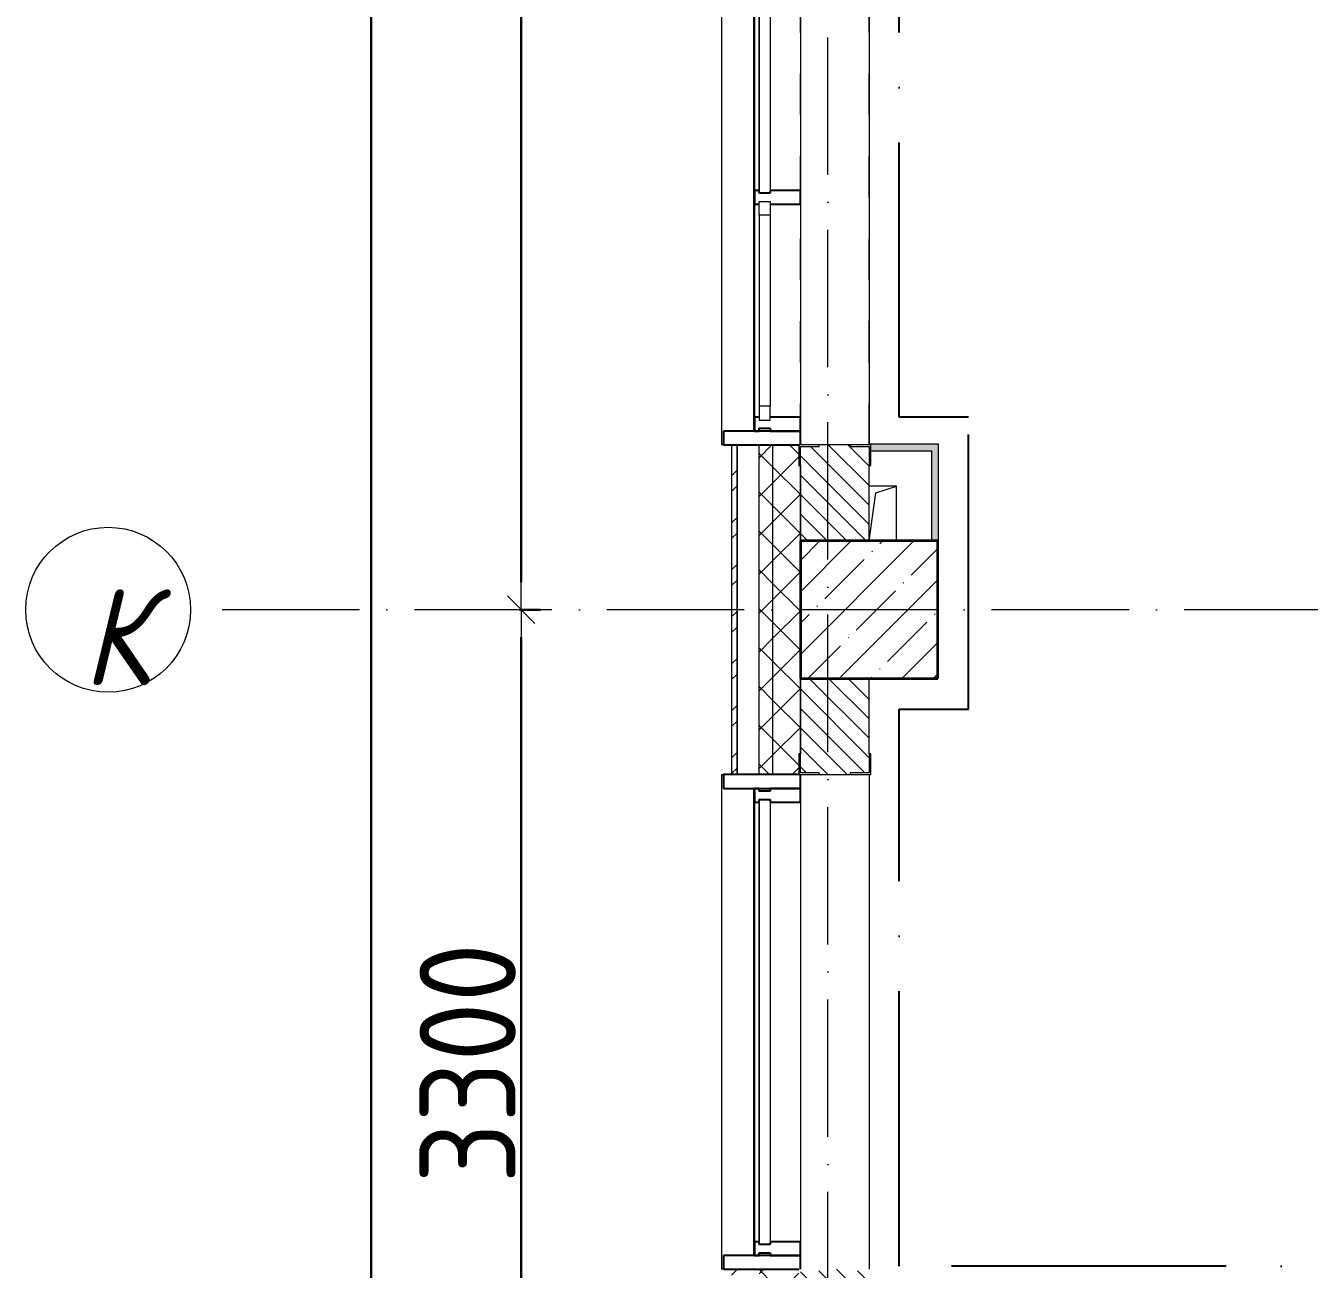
# Model space of a CAD drawing. Header units: millimetres. Extents: x -213536 to 1564669, y -45299 to 942238.
# Drawn here: x -213536 to -208865, y 200827 to 205352 of the extents above; entities that cross this region are included whole.
import ezdxf

# ---------------------------------------------------------------- set-up
doc = ezdxf.new("R2010")
doc.units = ezdxf.units.MM
for name, pattern in [('02 Штрихпунктирная _10 мм_', [1400, 1000, -200, 0, -200]), ('50_200_ШТРИХ_1Т_ш5_п1_п1_', [700, 500, -100, 0, -100]), ('Штрих короткий', [300, 150, -150])]:
    doc.linetypes.add(name, pattern=pattern)
for name, color, linetype, lineweight in [('0-1', 7, 'Continuous', 5), ('0-2', 7, 'Continuous', 9), ('Импосты витража', 7, 'Continuous', 9), ('Импосты витража-1', 7, 'Continuous', 25), ('Каркас_Импост', 7, 'Continuous', 13), ('Каркас_Импост-1', 7, 'Continuous', 9), ('Несущие колонны', 7, 'Continuous', 9), ('Несущие колонны-1', 7, 'Continuous', 35), ('Обобщенные модели', 7, 'Continuous', 9), ('Общие ребра', 7, 'Continuous', 9), ('Окна', 7, 'Continuous', 9), ('Оси', 7, 'Continuous', 9), ('Оси-1', 7, 'Continuous', 20), ('Оси-2', 7, '50_200_ШТРИХ_1Т_ш5_п1_п1_', 9), ('Остекление-1', 7, 'Continuous', 9), ('Перемычка-1', 7, 'Штрих короткий', 9), ('Размеры', 7, 'Continuous', 15), ('Стены', 7, 'Continuous', 9), ('Стены-1', 7, 'Continuous', 13), ('Штриховка разреза-1', 7, 'Continuous', 9)]:
    doc.layers.add(name, color=color, linetype=linetype, lineweight=lineweight)
doc.layers.add('СТ-2_1', color=1, linetype='02 Штрихпунктирная _10 мм_', lineweight=90, true_color=0xff0000)
doc.layers.add('Штриховка разреза-4', color=1, linetype='Continuous', lineweight=9, true_color=0xff0000)
doc.layers.get('0-2').off()
doc.styles.add('ISOCPEUR_I_1', font='isocpeui.ttf', dxfattribs={"width": 0.85, "height": 2.5})
doc.styles.add('СПДС', font='isocpeur.ttf', dxfattribs={"width": 0.9})
doc.dimstyles.new('Размера А3', dxfattribs={"dimtxt": 200, "dimasz": 100, "dimexe": 70, "dimexo": 100, "dimgap": 20, "dimtad": 1, "dimdec": 0, "dimrnd": 10, "dimzin": 0, "dimdsep": 46, "dimtxsty": 'СПДС', "dimblk": 'ARROWHEAD_6', "dimcen": 1, "dimclrd": 256, "dimclre": 256, "dimclrt": 256, "dimazin": 0, "dimtfac": 1, "dimtdec": 0, "dimtmove": 2, "dimatfit": 3, "dimfxl": 1, "dimtolj": 1, "dimtzin": 0, "dimarcsym": 0})
pattern_1 = [(45, (0, 0), (-70.71068, 70.71068), []), (135, (0, 0), (-70.71068, -70.71068), [])]
pattern_2 = [(135, (0, 0), (-35.35534, -35.35534), [])]

# ---------------------------------------------------------------- blocks, each defined once
blk = doc.blocks.new('BSC_Колонна _Прямоугольная - 500х500-V44-АИ2_02_План отделки стен 2-го этажа _Часть 2_')
at = {"layer": 'Несущие колонны'}
h = blk.add_hatch(dxfattribs=at)
h.set_pattern_fill('FP_52', color=256, style=0, pattern_type=2)
h.set_pattern_definition([(45, (-150, -19300), (-114.0493, 114.0493), []), (45, (-35.95, -19300), (-114.0493, 114.0493), [201.612, -40.322, 3.353, -36.97])])
h.paths.add_polyline_path([(-250, -250), (250, -250), (250, 250), (-250, 250)], flags=0)
at = {"layer": 'Несущие колонны-1'}
for p, q in [((250, 250), (-250, 250)), ((-250, 250), (-250, -250)), ((250, -250), (250, 250)), ((-250, -250), (250, -250))]:
    blk.add_line(p, q, dxfattribs=at)
blk = doc.blocks.new('Проем_Дверь_Прямоугольный - 1800х2700h_оконные проемы-25805030-АИ2_02_План отделки стен 2-го этажа _Часть 2_')
at = {"layer": 'Перемычка-1'}
for p, q in [((900, 125), (-900, 125)), ((900, -125), (-900, -125))]:
    blk.add_line(p, q, dxfattribs=at)
blk = doc.blocks.new('PNS_Панель прямоугольная2 - Нр_Стекло - 40мм-26243474-АИ2_02_План отделки стен 2-го этажа _Часть 2_')
at = {"layer": 'Каркас_Импост'}
for p, q in [((-397.5, 0), (-397.5, 40)), ((-397.5, 40), (-347.5, 40)), ((-347.5, 40), (-347.5, 0)), ((397.5, 40), (347.5, 40)), ((347.5, 40), (347.5, 0)), ((397.5, 0), (397.5, 40)), ((-347.5, 0), (-397.5, 0)), ((347.5, 0), (397.5, 0))]:
    blk.add_line(p, q, dxfattribs=at)
at = {"layer": 'Каркас_Импост-1'}
for p, q in [((-347.5, 40), (347.5, 40)), ((-347.5, 0), (347.5, 0))]:
    blk.add_line(p, q, dxfattribs=at)
blk = doc.blocks.new('Прямоугольный импост - Импост структурный с накладкой - 150мм-25647633-АИ2_02_План отделки стен 2-го этажа _Часть 2_')
at = {"layer": 'Импосты витража-1'}
for p, q in [((-25, 0), (-25, 17)), ((-25, 17), (25, 17)), ((-15, 0), (-25, 0)), ((-15, -40), (-15, 0)), ((25, 17), (25, 0)), ((-25, -150), (-25, -40)), ((-25, -40), (-15, -40)), ((25, -40), (25, -150)), ((25, -150), (-25, -150))]:
    blk.add_line(p, q, dxfattribs=at)
blk = doc.blocks.new('Прямоугольный импост - Импост структурный с накладкой - 150мм-25647642-АИ2_02_План отделки стен 2-го этажа _Часть 2_')
at = {"layer": 'Импосты витража'}
for p, q in [((42475, -100), (43250, -100)), ((42475, -267), (43250, -267))]:
    blk.add_line(p, q, dxfattribs=at)
blk = doc.blocks.new('Прямоугольный импост - Импост структурный с накладкой - 150мм-V150-АИ2_02_План отделки стен 2-го этажа _Часть 2_')
at = {"layer": 'Импосты витража-1'}
for p, q in [((-25, 0), (-25, 17)), ((-25, 17), (25, 17)), ((25, 0), (15, 0)), ((15, 0), (15, -40)), ((25, 17), (25, 0)), ((-25, -150), (-25, -40)), ((15, -40), (25, -40)), ((25, -40), (25, -150)), ((25, -150), (-25, -150))]:
    blk.add_line(p, q, dxfattribs=at)
blk = doc.blocks.new('PNS_Панель прямоугольная1 - Нр_Стекло - 40мм-25259299-АИ2_02_План отделки стен 2-го этажа _Часть 2_')
at = {"layer": 'Остекление-1'}
for p, q in [((-387.5, 40), (387.5, 40)), ((-397.5, 0), (397.5, 0)), ((387.5, 0), (-387.5, 0))]:
    blk.add_line(p, q, dxfattribs=at)
blk = doc.blocks.new('Прямоугольный импост - Откос НВФ_50х280 мм-25993834-АИ2_02_План отделки стен 2-го этажа _Часть 2_')
at = {"layer": 'Импосты витража-1'}
for p, q in [((-50, 130), (0, 130)), ((-50, -150), (-50, 130)), ((0, 130), (0, -144)), ((0, -150), (-50, -150))]:
    blk.add_line(p, q, dxfattribs=at)
blk = doc.blocks.new('PNS_Панель прямоугольная1 - Нр_Стекло - 40мм-25293744-АИ2_02_План отделки стен 2-го этажа _Часть 2_')
at = {"layer": 'Остекление-1'}
for p, q in [((-800, 40), (800, 40)), ((-810, 0), (810, 0)), ((800, 0), (-800, 0))]:
    blk.add_line(p, q, dxfattribs=at)
blk = doc.blocks.new('Прямоугольный импост - Импост структурный с накладкой - 150мм-25651488-АИ2_02_План отделки стен 2-го этажа _Часть 2_')
at = {"layer": 'Импосты витража'}
for p, q in [((44650, -100), (46250, -100)), ((44650, -267), (46250, -267))]:
    blk.add_line(p, q, dxfattribs=at)
blk = doc.blocks.new('Прямоугольный импост - Импост структурный с накладкой - 150мм-25651501-АИ2_02_План отделки стен 2-го этажа _Часть 2_')
at = {"layer": 'Импосты витража-1'}
for p, q in [((-25, 0), (-25, 17)), ((-25, 17), (25, 17)), ((-15, 0), (-25, 0)), ((-15, -40), (-15, 0)), ((25, 0), (15, 0)), ((15, 0), (15, -40)), ((25, 17), (25, 0)), ((-25, -150), (-25, -40)), ((-25, -40), (-15, -40)), ((15, -40), (25, -40)), ((25, -40), (25, -150)), ((25, -150), (-25, -150))]:
    blk.add_line(p, q, dxfattribs=at)
blk = doc.blocks.new('Прямоугольный импост - Откос НВФ_50х280 мм-25995271-АИ2_02_План отделки стен 2-го этажа _Часть 2_')
at = {"layer": 'Импосты витража-1'}
for p, q in [((-50, 130), (0, 130)), ((-50, -150), (-50, 130)), ((0, 130), (0, -144)), ((0, -150), (-50, -150))]:
    blk.add_line(p, q, dxfattribs=at)
blk = doc.blocks.new('Прямоугольный импост - Откос НВФ_50х280 мм-25995273-АИ2_02_План отделки стен 2-го этажа _Часть 2_')
at = {"layer": 'Импосты витража-1'}
for p, q in [((0, 130), (-50, 130)), ((-50, 130), (-50, -150)), ((0, -144), (0, 130)), ((-50, -150), (0, -150))]:
    blk.add_line(p, q, dxfattribs=at)
blk = doc.blocks.new('Фахверк_СКБ_Уголок - 250_2700-27497298-АИ2_02_План отделки стен 2-го этажа _Часть 2_')
at = {"layer": 'Обобщенные модели'}
for p, q in [((200, 181), (125, 181)), ((125, 181), (125, 106)), ((131, 106), (131, 175)), ((131, 175), (200, 175)), ((200, 175), (200, 181)), ((125, 106), (131, 106)), ((131, -6), (125, -6)), ((125, -6), (125, -81)), ((131, -75), (131, -6)), ((125, -81), (200, -81)), ((200, -75), (131, -75)), ((200, -81), (200, -75))]:
    blk.add_line(p, q, dxfattribs=at)
blk = doc.blocks.new('AR_Отверстие прямоугольное _в плите_ - AR_Отверстие прямоугольное _в плите_-V201-АИ2_02_План отделки стен 2-го этажа _Часть 2_')
at = {"layer": 'Обобщенные модели'}
for p, q in [((50, 100), (-50, 100)), ((-25, 75), (50, 100)), ((50, -100), (50, 100)), ((-50, -100), (-25, 75))]:
    blk.add_line(p, q, dxfattribs=at)
blk = doc.blocks.new('Отлив_СКБ - Отлив витража_120_НВФ-31885689-АИ2_02_План отделки стен 2-го этажа _Часть 2_')
at = {"layer": 'Окна'}
for p, q in [((0, 113), (0, 120)), ((1800, 120), (0, 120)), ((1800, 120), (1800, 113)), ((50, 2), (1750, 2))]:
    blk.add_line(p, q, dxfattribs=at)
blk = doc.blocks.new('0125-Р-ОО-Ш2-АР-о_23_10_2024_rvt-1-АИ2_02_План отделки стен 2-го этажа _Часть 2_')
at = {"layer": 'Штриховка разреза-1'}
h = blk.add_hatch(dxfattribs=at)
h.set_pattern_fill('FP_80', color=256, style=0, pattern_type=2)
h.set_pattern_definition([(45, (0, 0), (-85.5366, 85.5366), []), (45, (57.02, 0), (-85.5366, 85.5366), [])])
h.paths.add_polyline_path([(-350, 11335), (-330, 11335), (-330, 13650), (-350, 13650), (-350, 12505.4)], flags=0)
h.paths.add_polyline_path([(-350, 15450), (-330, 15450), (-330, 16900), (-350, 16900), (-350, 16201.6)], flags=0)
h.paths.add_polyline_path([(-330, 18700), (-330, 19900), (-350, 19900), (-350, 18700)], flags=0)
h.paths.add_polyline_path([(-330, 21700), (-330, 22900), (-350, 22900), (-350, 21700)], flags=0)
h.paths.add_polyline_path([(-330, 24700), (-330, 25900), (-350, 25900), (-350, 24700)], flags=0)
h.paths.add_polyline_path([(-330, 27700), (-330, 28625), (-350, 28625), (-350, 27700)], flags=0)
h = blk.add_hatch(dxfattribs=at)
h.set_pattern_fill('FP_81', color=256, style=0, pattern_type=2)
h.set_pattern_definition(pattern_1)
h.paths.add_polyline_path([(-200, 11335), (-200, 13650), (-250, 13650), (-250, 11335)], flags=0)
h.paths.add_polyline_path([(-200, 15450), (-200, 16900), (-250, 16900), (-250, 15450)], flags=0)
h.paths.add_polyline_path([(-200, 18700), (-200, 19900), (-250, 19900), (-250, 18700)], flags=0)
h.paths.add_polyline_path([(-200, 21700), (-200, 22900), (-250, 22900), (-250, 21700)], flags=0)
h.paths.add_polyline_path([(-200, 24700), (-200, 25900), (-250, 25900), (-250, 24700)], flags=0)
h.paths.add_polyline_path([(-200, 27700), (-200, 28550), (-250, 28550), (-250, 27700)], flags=0)
h = blk.add_hatch(dxfattribs=at)
h.set_pattern_fill('FP_81', color=256, style=0, pattern_type=2)
h.set_pattern_definition(pattern_1)
h.paths.add_polyline_path([(-200, 11335), (-100, 11335), (-100, 13575), (-106, 13575), (-106, 13650), (-200, 13650), (-200, 11350)], flags=0)
h.paths.add_polyline_path([(-106, 15450), (-106, 15525), (-100, 15525), (-100, 16825), (-106, 16825), (-106, 16900), (-200, 16900), (-200, 15450)], flags=0)
h.paths.add_polyline_path([(-200, 18700), (-106, 18700), (-106, 18775), (-100, 18775), (-100, 19825), (-106, 19825), (-106, 19900), (-200, 19900), (-200, 18973.7)], flags=0)
h.paths.add_polyline_path([(-200, 21700), (-106, 21700), (-106, 21775), (-100, 21775), (-100, 22825), (-106, 22825), (-106, 22900), (-200, 22900), (-200, 21706)], flags=0)
h.paths.add_polyline_path([(-106, 24700), (-106, 24775), (-100, 24775), (-100, 25825), (-106, 25825), (-106, 25900), (-200, 25900), (-200, 24700)], flags=0)
h.paths.add_polyline_path([(-106, 27700), (-106, 27775), (-100, 27775), (-100, 28550), (-200, 28550), (-200, 27700)], flags=0)
h = blk.add_hatch(dxfattribs=at)
h.set_pattern_fill('FP_2', color=256, style=0, pattern_type=2)
h.set_pattern_definition(pattern_2)
h.paths.add_polyline_path([(150, 19550), (150, 19894), (81, 19894), (81, 19900), (-31, 19900), (-31, 19894), (-100, 19894), (-100, 19550)], flags=0)
h.paths.add_polyline_path([(-31, 21700), (81, 21700), (81, 21706), (150, 21706), (150, 22894), (81, 22894), (81, 22900), (-31, 22900), (-31, 22894), (-100, 22894), (-100, 21706), (-31, 21706)], flags=0)
h.paths.add_polyline_path([(81, 24700), (81, 24706), (150, 24706), (150, 25050), (-100, 25050), (-100, 24706), (-31, 24706), (-31, 24700)], flags=0)
h = blk.add_hatch(dxfattribs=at)
h.set_pattern_fill('FP_2', color=256, style=0, pattern_type=2)
h.set_pattern_definition(pattern_2)
h.paths.add_polyline_path([(150, 16250), (149.3, 16894), (81, 16894), (81, 16900), (-31, 16900), (-31, 16894), (-100, 16894), (-100, 16250), (149.3, 16250)], flags=0)
h.paths.add_polyline_path([(81, 18700), (81, 18706), (150, 18706), (150, 19050), (-100, 19050), (-100, 18706), (-31, 18706), (-31, 18700)], flags=0)
at = {"layer": 'Общие ребра'}
for p, q in [((-330, 19900), (-330, 18700)), ((-330, 18700), (-330, 19900)), ((-250, 18700), (-250, 19900)), ((-200, 18700), (-200, 19900)), ((-100, 19550), (-100, 19825)), ((-100, 19825), (-100, 19550)), ((-100, 18775), (-100, 19050)), ((-100, 19050), (-100, 18775))]:
    blk.add_line(p, q, dxfattribs=at)
at = {"layer": 'Стены'}
for p, q in [((150, 21700), (150, 19902.5)), ((150, 18700), (150, 16900))]:
    blk.add_line(p, q, dxfattribs=at)
at = {"layer": 'Стены-1'}
for p, q in [((-350, 19900), (-350, 18700)), ((-330, 19900), (-350, 19900)), ((-106, 19900), (-330, 19900)), ((81, 19900), (-31, 19900)), ((150, 19550), (150, 19825)), ((150, 18775), (150, 19050)), ((-350, 18700), (-330, 18700)), ((-330, 18700), (-106, 18700)), ((-31, 18700), (81, 18700))]:
    blk.add_line(p, q, dxfattribs=at)
at = {"layer": '0-2'}
for name, p, rotation in [('Отлив_СКБ - Отлив витража_120_НВФ-31885689-АИ2_02_План отделки стен 2-го этажа _Часть 2_', (-267, 19900), 90), ('Проем_Дверь_Прямоугольный - 1800х2700h_оконные проемы-25805030-АИ2_02_План отделки стен 2-го этажа _Часть 2_', (25, 20800), 269.9999999999999), ('Прямоугольный импост - Импост структурный с накладкой - 150мм-25647642-АИ2_02_План отделки стен 2-го этажа _Часть 2_', (0, 64075), 270.0000000000001), ('PNS_Панель прямоугольная1 - Нр_Стекло - 40мм-25259299-АИ2_02_План отделки стен 2-го этажа _Часть 2_', (-250, 21212.5), 269.9999999999977), ('Прямоугольный импост - Импост структурный с накладкой - 150мм-25647642-АИ2_02_План отделки стен 2-го этажа _Часть 2_', (0, 63250), 270.0000000000001), ('PNS_Панель прямоугольная2 - Нр_Стекло - 40мм-26243474-АИ2_02_План отделки стен 2-го этажа _Часть 2_', (-250, 20387.5), 269.9999999999977), ('Фахверк_СКБ_Уголок - 250_2700-27497298-АИ2_02_План отделки стен 2-го этажа _Часть 2_', (-25, 20025), 269.9999999999999), ('Фахверк_СКБ_Уголок - 250_2700-27497298-АИ2_02_План отделки стен 2-го этажа _Часть 2_', (75, 18575), 89.99999999999991), ('Отлив_СКБ - Отлив витража_120_НВФ-31885689-АИ2_02_План отделки стен 2-го этажа _Часть 2_', (-267, 16900), 90), ('Прямоугольный импост - Откос НВФ_50х280 мм-25995273-АИ2_02_План отделки стен 2-го этажа _Часть 2_', (-250, 18700), 89.99999999999847), ('Проем_Дверь_Прямоугольный - 1800х2700h_оконные проемы-25805030-АИ2_02_План отделки стен 2-го этажа _Часть 2_', (25, 17800), 89.99999999999991), ('Прямоугольный импост - Импост структурный с накладкой - 150мм-25651488-АИ2_02_План отделки стен 2-го этажа _Часть 2_', (0, 63250), 269.9999999999994), ('PNS_Панель прямоугольная1 - Нр_Стекло - 40мм-25293744-АИ2_02_План отделки стен 2-го этажа _Часть 2_', (-250, 17800), 269.9999999999985)]:
    blk.add_blockref(name, p, dxfattribs=dict(at, rotation=rotation))
at = {"layer": '0-2', "extrusion": (0, 0, -1)}
for name, p, rotation in [('Прямоугольный импост - Импост структурный с накладкой - 150мм-25647633-АИ2_02_План отделки стен 2-го этажа _Часть 2_', (250, 20800), 270.0000000000023), ('Прямоугольный импост - Импост структурный с накладкой - 150мм-V150-АИ2_02_План отделки стен 2-го этажа _Часть 2_', (250, 19975), 270.0000000000023), ('Прямоугольный импост - Откос НВФ_50х280 мм-25993834-АИ2_02_План отделки стен 2-го этажа _Часть 2_', (250, 19900), 270.0000000000023), ('Прямоугольный импост - Импост структурный с накладкой - 150мм-25651501-АИ2_02_План отделки стен 2-го этажа _Часть 2_', (250, 18625), 270.0000000000015), ('Прямоугольный импост - Импост структурный с накладкой - 150мм-25651501-АИ2_02_План отделки стен 2-го этажа _Часть 2_', (250, 16975), 270.0000000000015), ('Прямоугольный импост - Откос НВФ_50х280 мм-25995271-АИ2_02_План отделки стен 2-го этажа _Часть 2_', (250, 16900), 270.0000000000015)]:
    blk.add_blockref(name, p, dxfattribs=dict(at, rotation=rotation))
at = {"layer": '0-2'}
for name, p in [('AR_Отверстие прямоугольное _в плите_ - AR_Отверстие прямоугольное _в плите_-V201-АИ2_02_План отделки стен 2-го этажа _Часть 2_', (200, 19650)), ('BSC_Колонна _Прямоугольная - 500х500-V44-АИ2_02_План отделки стен 2-го этажа _Часть 2_', (150, 19300))]:
    blk.add_blockref(name, p, dxfattribs=at)
blk = doc.blocks.new('Ось сетки - Круг_Ø6_00__ISO-2_5_0_9K_-16731441-АИ2_02_План отделки стен 2-го этажа _Часть 2_')
at = {"layer": 'Оси-1'}
blk.add_circle((0, 0), 3, dxfattribs=at)
blk = doc.blocks.new('ARROWHEAD_6')
at = {"color": 0, "linetype": 'Continuous'}
for p, q in [((-0.5, -0.5), (0.5, 0.5)), ((0, 0), (-1, 0))]:
    blk.add_line(p, q, dxfattribs=at)
blk = doc.blocks.new('*D2993')
at = {"layer": 'Defpoints', "color": 0, "transparency": 16777216}
for p in [(205024, 232115.2), (205130, 232115.2), (205024, 228815.2)]:
    blk.add_point(p, dxfattribs=at)
at = {"layer": 'Размеры', "lineweight": -2, "transparency": 16777216}
for p, q in [((205124, 232115.2), (205200, 232115.2)), ((205130, 228915.2), (205130, 232015.2)), ((205124, 228815.2), (205200, 228815.2))]:
    blk.add_line(p, q, dxfattribs=at)
at = {"layer": 'Размеры', "lineweight": -2, "transparency": 16777216, "xscale": 100, "yscale": 100, "zscale": 100}
for p, rotation in [((205130, 232115.2), 90), ((205130, 228815.2), 270)]:
    blk.add_blockref('ARROWHEAD_6', p, dxfattribs=dict(at, rotation=rotation))
at = {"layer": 'Размеры', "lineweight": 25, "transparency": 16777216, "insert": (204935, 230465.2), "char_height": 350, "width": 2.488, "attachment_point": 5, "rotation": 90, "style": 'СПДС'}
blk.add_mtext('\\A1;3300', dxfattribs=at)
blk = doc.blocks.new('*D2994')
at = {"layer": 'Defpoints', "color": 0, "transparency": 16777216}
for p in [(205024, 238115.2), (205130, 238115.2), (205024, 232115.2)]:
    blk.add_point(p, dxfattribs=at)
at = {"layer": 'Размеры', "lineweight": -2, "transparency": 16777216}
for p, q in [((205124, 238115.2), (205200, 238115.2)), ((205130, 232215.2), (205130, 238015.2)), ((205124, 232115.2), (205200, 232115.2))]:
    blk.add_line(p, q, dxfattribs=at)
at = {"layer": 'Размеры', "lineweight": -2, "transparency": 16777216, "xscale": 100, "yscale": 100, "zscale": 100}
for p, rotation in [((205130, 238115.2), 90), ((205130, 232115.2), 270)]:
    blk.add_blockref('ARROWHEAD_6', p, dxfattribs=dict(at, rotation=rotation))
at = {"layer": 'Размеры', "lineweight": 25, "transparency": 16777216, "insert": (204935, 235115.2), "char_height": 350, "width": 2.488, "attachment_point": 5, "rotation": 90, "style": 'СПДС'}
blk.add_mtext('\\A1;6000', dxfattribs=at)
blk = doc.blocks.new('*D3001')
at = {"layer": 'Defpoints', "color": 0, "transparency": 16777216}
for p in [(204477.6, 262265.2), (204583.6, 262265.2), (204477.6, 212815.2)]:
    blk.add_point(p, dxfattribs=at)
at = {"layer": 'Размеры', "lineweight": -2, "transparency": 16777216}
for p, q in [((204577.6, 262265.2), (204653.6, 262265.2)), ((204583.6, 212915.2), (204583.6, 262165.2)), ((204577.6, 212815.2), (204653.6, 212815.2))]:
    blk.add_line(p, q, dxfattribs=at)
at = {"layer": 'Размеры', "lineweight": -2, "transparency": 16777216, "xscale": 100, "yscale": 100, "zscale": 100}
for p, rotation in [((204583.6, 262265.2), 90), ((204583.6, 212815.2), 270)]:
    blk.add_blockref('ARROWHEAD_6', p, dxfattribs=dict(at, rotation=rotation))
at = {"layer": 'Размеры', "lineweight": 25, "transparency": 16777216, "insert": (204388.6, 237540.2), "char_height": 350, "width": 3.261, "attachment_point": 5, "rotation": 90, "style": 'СПДС'}
blk.add_mtext('\\A1;49450', dxfattribs=at)
blk = doc.blocks.new('Оси1')
at = {"layer": 'Оси-2'}
for p, q in [((206245.6, 210594.5), (206245.6, 264395.4)), ((234645.6, 232115.2), (203926.8, 232115.2))]:
    blk.add_line(p, q, dxfattribs=at)
at = {"layer": 'Оси-1', "xscale": 99.99999999999993, "yscale": 99.99999999999993, "zscale": 99.99999999999993, "rotation": 89.9999999999998}
blk.add_blockref('Ось сетки - Круг_Ø6_00__ISO-2_5_0_9K_-16731441-АИ2_02_План отделки стен 2-го этажа _Часть 2_', (203626.8, 232115.2), dxfattribs=at)
at = {"layer": 'Оси', "insert": (203534, 232191.3), "char_height": 350, "width": 223.671, "attachment_point": 1, "style": 'ISOCPEUR_I_1'}
blk.add_mtext('\\fISOCPEUR|b0|i1|c204|p34|;\\W.9;К', dxfattribs=at)
at = {"layer": 'Размеры', "lineweight": 25}
for base, p1, p2, picture, middle in [((204583.6, 262265.2), (204477.6, 212815.2), (204477.6, 262265.2), '*D3001', (204388.6, 237540.2)), ((205130, 238115.2), (205024, 232115.2), (205024, 238115.2), '*D2994', (204935, 235115.2)), ((205130, 232115.2), (205024, 228815.2), (205024, 232115.2), '*D2993', (204935, 230465.2))]:
    dim = blk.add_linear_dim(base=base, p1=p1, p2=p2, angle=90, dimstyle='Размера А3', override={"dimtxt": 350}, dxfattribs=at)
    dim.commit()
    dim.dimension.update_dxf_attribs({"geometry": picture, "text_midpoint": middle})

msp = doc.modelspace()

# ---------------------------------------------------------------- hatches: boundary and pattern name
at = {"layer": 'Штриховка разреза-4'}
for points in [[(-210461, 203804.8), (-210239.5, 203804.8), (-210239.5, 203829.8), (-210467, 203829.8), (-210467, 203827.3), (-210461, 203827.3), (-210461, 203821.3)], [(-210214.5, 203477.3), (-210214.5, 203829.8), (-210239.5, 203829.8), (-210239.5, 203477.3), (-210217, 203477.3)]]:
    msp.add_hatch(color=256, dxfattribs=at).paths.add_polyline_path(points, flags=0)

# ---------------------------------------------------------------- linework, layer by layer
at = {"layer": 'Общие ребра'}
msp.add_line((-210217, 203477.3), (-210214.5, 203477.3), dxfattribs=at)
at = {"layer": 'СТ-2_1', "lineweight": 25}
for p, q in [((-210357, 203927.3), (-210357, 208527.3)), ((-210105, 203927.3), (-210357, 203927.3)), ((-210105, 202865.3), (-210105, 203927.3)), ((-210357, 200839.3), (-210357, 202865.3)), ((-210357, 202865.3), (-210105, 202865.3)), ((-203567, 200839.3), (-210357, 200839.3))]:
    msp.add_line(p, q, dxfattribs=at)
at = {"layer": 'Стены-1'}
for p, q in [((-210214.5, 203829.8), (-210467, 203829.8)), ((-210467, 203829.8), (-210467, 203827.3)), ((-210461, 203804.8), (-210239.5, 203804.8)), ((-210239.5, 203804.8), (-210239.5, 203477.3)), ((-210214.5, 203477.3), (-210214.5, 203829.8))]:
    msp.add_line(p, q, dxfattribs=at)

# ---------------------------------------------------------------- block references
at = {"color": 2, "lineweight": 30}
msp.add_blockref('Оси1', (-416862.6, -28888), dxfattribs=at)
at = {"layer": '0-1'}
msp.add_blockref('0125-Р-ОО-Ш2-АР-о_23_10_2024_rvt-1-АИ2_02_План отделки стен 2-го этажа _Часть 2_', (-210617, 183927.3), dxfattribs=at)

doc.saveas('drawing.dxf')
